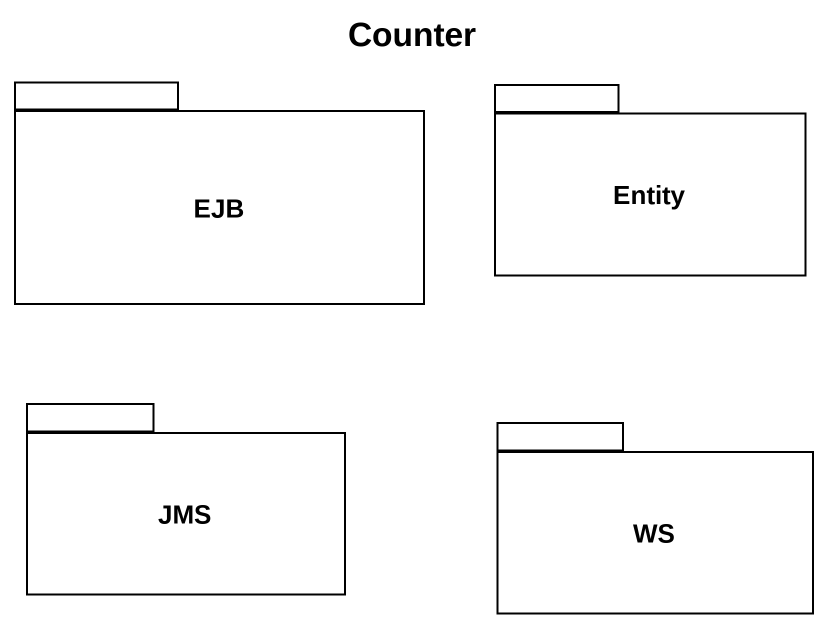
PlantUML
@startuml
title Counter
package EJB {
}
package "Entity" as Entity_ {
}
package JMS {
}
package WS {
}
@enduml
